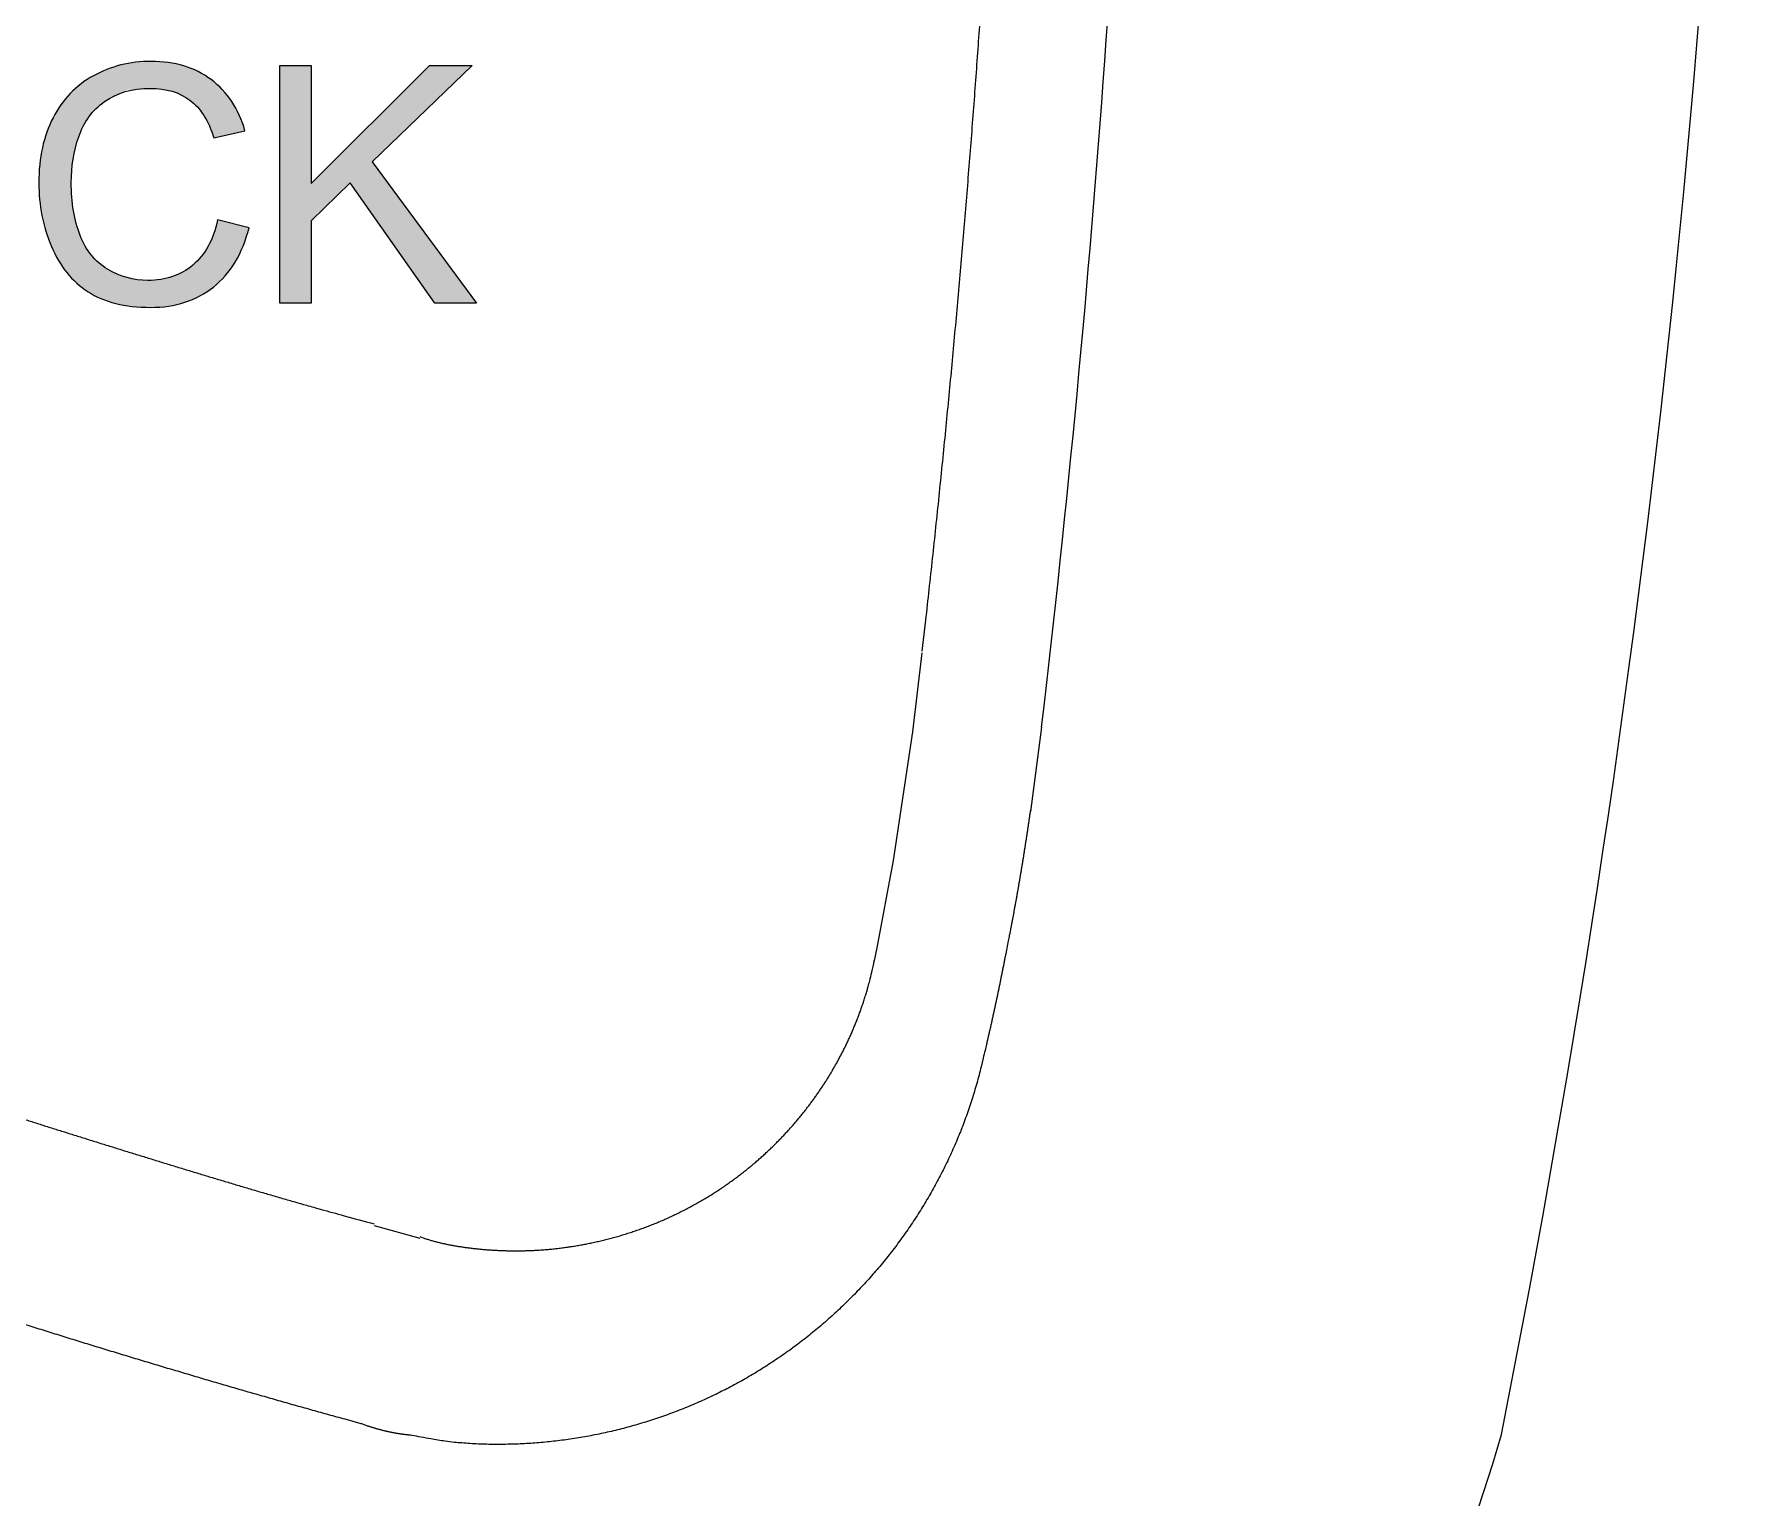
# Model space of a CAD drawing. Extents: x 413 to 494, y 628 to 766.
# Drawn here: x 457.091 to 457.947, y 645.384 to 646.118 of the extents above; entities that cross this region are included whole.
import ezdxf

# ---------------------------------------------------------------- set-up
doc = ezdxf.new("R2010")
doc.units = 0
doc.header["$MEASUREMENT"] = 0
doc.layers.add('1', color=4, linetype='Continuous')
doc.layers.add('DIM', color=3, linetype='Continuous')

# ---------------------------------------------------------------- blocks, each defined once
blk = doc.blocks.new('HSSCP')
at = {"layer": '1'}
h = blk.add_hatch(color=3, dxfattribs=at)
h.dxf.hatch_style = 2
edge = h.paths.add_edge_path()
edge.add_spline(control_points=[(3.54952, -1.52209), (3.54952, -1.52209), (3.54952, -1.52209), (3.54336, -1.52648), (3.53904, -1.53238), (3.53654, -1.53979), (3.53404, -1.54719), (3.5328, -1.55483), (3.5328, -1.5627), (3.5328, -1.57284), (3.53427, -1.5817), (3.53723, -1.58927), (3.54019, -1.59684), (3.54479, -1.60249), (3.55103, -1.60624), (3.55726, -1.60998), (3.56402, -1.61185), (3.57129, -1.61185), (3.58013, -1.61185), (3.58762, -1.6093), (3.59375, -1.6042), (3.59988, -1.5991), (3.60403, -1.59153), (3.6062, -1.5815), (3.6062, -1.5815), (3.62199, -1.58548), (3.62199, -1.58548), (3.61868, -1.59845), (3.61273, -1.60834), (3.60413, -1.61515), (3.59553, -1.62196), (3.58502, -1.62536), (3.57259, -1.62536), (3.55973, -1.62536), (3.54928, -1.62274), (3.54122, -1.61751), (3.53316, -1.61227), (3.52703, -1.60469), (3.52283, -1.59476), (3.51862, -1.58483), (3.51652, -1.57417), (3.51652, -1.56278), (3.51652, -1.55035), (3.51889, -1.53952), (3.52364, -1.53027), (3.52839, -1.52102), (3.53514, -1.51399), (3.5439, -1.50919), (3.55267, -1.50439), (3.56231, -1.50199), (3.57284, -1.50199), (3.58477, -1.50199), (3.59481, -1.50503), (3.60295, -1.5111), (3.61108, -1.51718), (3.61675, -1.52572), (3.61995, -1.53674), (3.61995, -1.53674), (3.60441, -1.5404), (3.60441, -1.5404), (3.60164, -1.53172), (3.59763, -1.5254), (3.59237, -1.52144), (3.5871, -1.51748), (3.58049, -1.5155), (3.57251, -1.5155), (3.56334, -1.5155), (3.55568, -1.51769), (3.54952, -1.52209)], knot_values=[-1, 0, 0, 0, 0, 0, 1, 1, 1, 2, 2, 2, 3, 3, 3, 4, 4, 4, 5, 5, 5, 6, 6, 6, 7, 7, 7, 8, 8, 8, 9, 9, 9, 10, 10, 10, 11, 11, 11, 12, 12, 12, 13, 13, 13, 14, 14, 14, 15, 15, 15, 16, 16, 16, 17, 17, 17, 18, 18, 18, 19, 19, 19, 20, 20, 20, 21, 21, 21, 22, 22, 22, 22], degree=3, periodic=0)
h = blk.add_hatch(color=3, dxfattribs=at)
h.dxf.hatch_style = 2
h.paths.add_polyline_path([(3.63745, -1.62332), (3.63745, -1.50402), (3.65324, -1.50402), (3.65324, -1.56318), (3.71248, -1.50402), (3.73389, -1.50402), (3.68384, -1.55236), (3.73608, -1.62332), (3.71525, -1.62332), (3.67277, -1.56294), (3.65324, -1.58198), (3.65324, -1.62332)])
at = {"layer": '1', "color": 3}
blk.add_lwpolyline([(3.63745, -1.62332), (3.63745, -1.50402), (3.65324, -1.50402), (3.65324, -1.56318), (3.71248, -1.50402), (3.73389, -1.50402), (3.68384, -1.55236), (3.73608, -1.62332), (3.71525, -1.62332), (3.67277, -1.56294), (3.65324, -1.58198), (3.65324, -1.62332), (3.63745, -1.62332)], dxfattribs=at)
at = {"layer": '1', "color": 4}
for points in [[(3.95506, -1.83816), (3.9598, -1.79863)], [(3.94541, -1.90272), (3.95506, -1.83816)], [(4.01965, -1.83582), (4.01404, -1.87821)], [(3.93717, -1.94657), (3.94541, -1.90272)], [(3.9357, -1.95373), (3.93717, -1.94657)], [(3.68476, -2.08582), (3.70764, -2.0922)]]:
    blk.add_lwpolyline(points, dxfattribs=at)
at = {"layer": '1', "color": 3}
for centre, radius, start, end in [((-1.85198, -0.97622), 6.22198, 348.743857, 10.571136), ((3.44783, -1.96163), 0.83454, 278.93397, 344.06704)]:
    blk.add_arc(centre, radius, start, end, dxfattribs=at)
at = {"layer": '1', "color": 4}
for points, knots in [([(3.9598, -1.79784), (3.9598, -1.79784), (3.96155, -1.78231), (3.96155, -1.78231), (3.96213, -1.77713), (3.9627, -1.77195), (3.96327, -1.76677), (3.96384, -1.76159), (3.96441, -1.7564), (3.96497, -1.75121), (3.96552, -1.74603), (3.96606, -1.74085), (3.96662, -1.73566), (3.96716, -1.73048), (3.96771, -1.72529), (3.96823, -1.7201), (3.96876, -1.71492), (3.96929, -1.70972), (3.96982, -1.70454), (3.97034, -1.69935), (3.97087, -1.69415), (3.97137, -1.68897), (3.97188, -1.68378), (3.97238, -1.67858), (3.97289, -1.67339), (3.97339, -1.66819), (3.97389, -1.66301), (3.97438, -1.65782), (3.97487, -1.65262), (3.97534, -1.64743), (3.97583, -1.64223), (3.9763, -1.63702), (3.97678, -1.63183), (3.97724, -1.62663), (3.9777, -1.62144), (3.97816, -1.61624), (3.97862, -1.61104), (3.97909, -1.60584), (3.97953, -1.60063), (3.97997, -1.59544), (3.98041, -1.59023), (3.98085, -1.58504), (3.98128, -1.57983), (3.98172, -1.57463), (3.98215, -1.56942), (3.98257, -1.56422), (3.98299, -1.55901), (3.9834, -1.5538), (3.98382, -1.5486), (3.98423, -1.5434), (3.98463, -1.53819), (3.98503, -1.53298), (3.98543, -1.52777), (3.98583, -1.52256), (3.98621, -1.51734), (3.9866, -1.51213), (3.98698, -1.50692), (3.98736, -1.50172), (3.98773, -1.49651), (3.9881, -1.49129), (3.98847, -1.48608), (3.98884, -1.48086), (3.98919, -1.47565), (3.98954, -1.47043), (3.9899, -1.46522), (3.99025, -1.45999), (3.99059, -1.45477), (3.99093, -1.44956), (3.99127, -1.44434), (3.9916, -1.43912), (3.99193, -1.4339), (3.99226, -1.42869), (3.99258, -1.42347), (3.99289, -1.41825), (3.99322, -1.41301), (3.99352, -1.40779), (3.99383, -1.40257), (3.99413, -1.39735), (3.99443, -1.39212), (3.99472, -1.3869), (3.99502, -1.38168), (3.99531, -1.37646), (3.99559, -1.37122), (3.99588, -1.366), (3.99615, -1.36077), (3.99642, -1.35553), (3.99669, -1.35028), (3.99695, -1.34505), (3.99722, -1.33982), (3.99748, -1.3346), (3.99772, -1.32938), (3.99798, -1.32418), (3.99822, -1.319), (3.99847, -1.31381), (3.99871, -1.30853), (3.99894, -1.30326), (3.99917, -1.29798), (3.99942, -1.29257), (3.99963, -1.28717), (3.99986, -1.28177), (4.00008, -1.2767), (4.00028, -1.27163), (4.00049, -1.26655), (4.00066, -1.26197), (4.00085, -1.25737), (4.00103, -1.25279), (4.00125, -1.2469), (4.00146, -1.241), (4.00167, -1.2351), (4.00198, -1.22601), (4.00227, -1.21693), (4.00254, -1.20785), (4.0029, -1.19594), (4.00327, -1.18405), (4.00361, -1.17214)], [0, 0, 0, 0, 1, 1, 1, 2, 2, 2, 3, 3, 3, 4, 4, 4, 5, 5, 5, 6, 6, 6, 7, 7, 7, 8, 8, 8, 9, 9, 9, 10, 10, 10, 11, 11, 11, 12, 12, 12, 13, 13, 13, 14, 14, 14, 15, 15, 15, 16, 16, 16, 17, 17, 17, 18, 18, 18, 19, 19, 19, 20, 20, 20, 21, 21, 21, 22, 22, 22, 23, 23, 23, 24, 24, 24, 25, 25, 25, 26, 26, 26, 27, 27, 27, 28, 28, 28, 29, 29, 29, 30, 30, 30, 31, 31, 31, 32, 32, 32, 33, 33, 33, 34, 34, 34, 35, 35, 35, 36, 36, 36, 37, 37, 37, 38, 38, 38, 38]), ([(4.01404, -1.87742), (4.01404, -1.87742), (4.01378, -1.87925), (4.01378, -1.87925), (4.01369, -1.87985), (4.0136, -1.88046), (4.01351, -1.88107), (4.01343, -1.88167), (4.01333, -1.88228), (4.01325, -1.88289), (4.01316, -1.88348), (4.01308, -1.88409), (4.01298, -1.88469), (4.01289, -1.8853), (4.0128, -1.8859), (4.01271, -1.88649), (4.01263, -1.88711), (4.01253, -1.8877), (4.01244, -1.88831), (4.01236, -1.88891), (4.01226, -1.88951), (4.01217, -1.8901), (4.01207, -1.89071), (4.01199, -1.89131), (4.0119, -1.89191), (4.0118, -1.8925), (4.01171, -1.8931), (4.01161, -1.8937), (4.01153, -1.89429), (4.01143, -1.89489), (4.01134, -1.89549), (4.01124, -1.89608), (4.01115, -1.89668), (4.01105, -1.89728), (4.01096, -1.89787), (4.01086, -1.89847), (4.01077, -1.89907), (4.01067, -1.89966), (4.01058, -1.90025), (4.01048, -1.90084), (4.01039, -1.90144), (4.01029, -1.90204), (4.0102, -1.90262), (4.0101, -1.90322), (4.01001, -1.90382), (4.00991, -1.9044), (4.00982, -1.905), (4.00971, -1.90558), (4.00962, -1.90618), (4.00952, -1.90676), (4.00943, -1.90736), (4.00932, -1.90794), (4.00922, -1.90854), (4.00913, -1.90912), (4.00903, -1.9097), (4.00892, -1.9103), (4.00883, -1.91088), (4.00873, -1.91147), (4.00863, -1.91206), (4.00853, -1.91265), (4.00844, -1.91323), (4.00833, -1.91381), (4.00823, -1.91439), (4.00812, -1.91498), (4.00803, -1.91556), (4.00792, -1.91616), (4.00783, -1.91674), (4.00772, -1.91732), (4.00762, -1.91791), (4.00751, -1.91849), (4.00742, -1.91906), (4.00731, -1.91964), (4.00722, -1.92023), (4.00711, -1.92081), (4.007, -1.92139), (4.0069, -1.92198), (4.0068, -1.92255), (4.00669, -1.92313), (4.00659, -1.92371), (4.00648, -1.92428), (4.00637, -1.92487), (4.00627, -1.92545), (4.00617, -1.92602), (4.00606, -1.9266), (4.00595, -1.92719), (4.00585, -1.92775), (4.00574, -1.92834), (4.00563, -1.92891), (4.00553, -1.92949), (4.00543, -1.93006), (4.00532, -1.93063), (4.00521, -1.9312), (4.0051, -1.93177), (4.00499, -1.93234), (4.00488, -1.93292), (4.00477, -1.93349), (4.00467, -1.93408), (4.00456, -1.93466), (4.00444, -1.93526), (4.00433, -1.93584), (4.00422, -1.93639), (4.00411, -1.93695), (4.00401, -1.93751), (4.00391, -1.938), (4.00381, -1.9385), (4.00372, -1.939), (4.00359, -1.93964), (4.00347, -1.94027), (4.00335, -1.94091), (4.00315, -1.9419), (4.00296, -1.94288), (4.00275, -1.94385), (4.00251, -1.94514), (4.00225, -1.94642), (4.00199, -1.94771)], [0, 0, 0, 0, 1, 1, 1, 2, 2, 2, 3, 3, 3, 4, 4, 4, 5, 5, 5, 6, 6, 6, 7, 7, 7, 8, 8, 8, 9, 9, 9, 10, 10, 10, 11, 11, 11, 12, 12, 12, 13, 13, 13, 14, 14, 14, 15, 15, 15, 16, 16, 16, 17, 17, 17, 18, 18, 18, 19, 19, 19, 20, 20, 20, 21, 21, 21, 22, 22, 22, 23, 23, 23, 24, 24, 24, 25, 25, 25, 26, 26, 26, 27, 27, 27, 28, 28, 28, 29, 29, 29, 30, 30, 30, 31, 31, 31, 32, 32, 32, 33, 33, 33, 34, 34, 34, 35, 35, 35, 36, 36, 36, 37, 37, 37, 38, 38, 38, 38]), ([(3.23819, -1.93926), (3.23819, -1.93926), (3.2435, -1.94133), (3.2435, -1.94133), (3.24527, -1.94201), (3.24704, -1.9427), (3.24881, -1.94338), (3.25058, -1.94406), (3.25235, -1.94474), (3.25412, -1.9454), (3.25589, -1.94608), (3.25765, -1.94674), (3.25941, -1.94741), (3.26118, -1.94807), (3.26294, -1.94874), (3.2647, -1.94939), (3.26647, -1.95005), (3.26823, -1.9507), (3.26999, -1.95135), (3.27174, -1.95201), (3.27351, -1.95266), (3.27525, -1.95329), (3.277, -1.95395), (3.27877, -1.95458), (3.28052, -1.95522), (3.28227, -1.95586), (3.28402, -1.9565), (3.28577, -1.95712), (3.28752, -1.95776), (3.28925, -1.95838), (3.291, -1.95902), (3.29274, -1.95964), (3.29449, -1.96027), (3.29622, -1.96088), (3.29796, -1.9615), (3.2997, -1.96212), (3.30143, -1.96273), (3.30315, -1.96336), (3.30489, -1.96397), (3.30663, -1.96458), (3.30835, -1.96519), (3.31007, -1.9658), (3.31179, -1.96641), (3.31352, -1.96701), (3.31524, -1.96762), (3.31696, -1.96823), (3.31867, -1.96882), (3.32039, -1.96942), (3.3221, -1.97003), (3.32381, -1.97063), (3.32552, -1.97123), (3.32723, -1.97182), (3.32894, -1.97242), (3.33063, -1.973), (3.33234, -1.9736), (3.33404, -1.9742), (3.33575, -1.97478), (3.33744, -1.97538), (3.33914, -1.97596), (3.34083, -1.97656), (3.34253, -1.97714), (3.34422, -1.97772), (3.34591, -1.97832), (3.3476, -1.9789), (3.3493, -1.97949), (3.35099, -1.98007), (3.35267, -1.98065), (3.35437, -1.98124), (3.35605, -1.98182), (3.35775, -1.9824), (3.35944, -1.98297), (3.36112, -1.98355), (3.36282, -1.98414), (3.3645, -1.98472), (3.3662, -1.98529), (3.36789, -1.98587), (3.36957, -1.98646), (3.37127, -1.98703), (3.37297, -1.98761), (3.37465, -1.98818), (3.37634, -1.98876), (3.37804, -1.98933), (3.37973, -1.98992), (3.38143, -1.99049), (3.38312, -1.99107), (3.38483, -1.99164), (3.38653, -1.99222), (3.38822, -1.99279), (3.38993, -1.99337), (3.39164, -1.99394), (3.39334, -1.99453), (3.39505, -1.9951), (3.39677, -1.99568), (3.39848, -1.99625), (3.40019, -1.99683), (3.40191, -1.99742), (3.40362, -1.99799), (3.40534, -1.99857), (3.40706, -1.99914), (3.40879, -1.99972), (3.41052, -2.00031), (3.41225, -2.00087), (3.41398, -2.00146), (3.41572, -2.00204), (3.41745, -2.00262), (3.41919, -2.00319), (3.42094, -2.00378), (3.42268, -2.00436), (3.42442, -2.00494), (3.42617, -2.00553), (3.42792, -2.00611), (3.42969, -2.00668), (3.43144, -2.00726), (3.4332, -2.00785), (3.43496, -2.00843), (3.43673, -2.00901), (3.43849, -2.0096), (3.44027, -2.01018), (3.44204, -2.01078), (3.44382, -2.01136), (3.4456, -2.01194), (3.44737, -2.01253), (3.44916, -2.01311), (3.45094, -2.01369), (3.45273, -2.01429), (3.45452, -2.01487), (3.45631, -2.01546), (3.45812, -2.01605), (3.45992, -2.01664), (3.46172, -2.01722), (3.46353, -2.01782), (3.46533, -2.0184), (3.46715, -2.019), (3.46897, -2.01958), (3.47078, -2.02018), (3.4726, -2.02076), (3.47442, -2.02136), (3.47625, -2.02195), (3.47808, -2.02254), (3.47991, -2.02313), (3.48174, -2.02373), (3.48359, -2.02431), (3.48543, -2.02491), (3.48728, -2.02551), (3.48912, -2.0261), (3.49097, -2.02669), (3.49282, -2.02728), (3.49468, -2.02788), (3.49654, -2.02848), (3.4984, -2.02907), (3.50027, -2.02967), (3.50214, -2.03027), (3.50401, -2.03086), (3.50589, -2.03146), (3.50777, -2.03207), (3.50966, -2.03267), (3.51154, -2.03326), (3.51343, -2.03386), (3.51533, -2.03447), (3.51723, -2.03507), (3.51912, -2.03568), (3.52102, -2.03628), (3.52294, -2.03687), (3.52485, -2.03748), (3.52676, -2.03808), (3.52867, -2.03869), (3.5306, -2.0393), (3.53252, -2.0399), (3.53445, -2.04051), (3.53639, -2.04112), (3.53833, -2.04173), (3.54027, -2.04232), (3.54222, -2.04293), (3.54418, -2.04355), (3.54612, -2.04416), (3.54808, -2.04477), (3.55005, -2.04538), (3.552, -2.04599), (3.55398, -2.0466), (3.55596, -2.04722), (3.55793, -2.04783), (3.55992, -2.04844), (3.5619, -2.04907), (3.5639, -2.04968), (3.56589, -2.05029), (3.5679, -2.05091), (3.56989, -2.05152), (3.5719, -2.05214), (3.57392, -2.05277), (3.57593, -2.05338), (3.57796, -2.054), (3.57998, -2.05463), (3.58202, -2.05525), (3.58405, -2.05587), (3.5861, -2.0565), (3.58813, -2.05712), (3.59018, -2.05775), (3.59224, -2.05837), (3.59429, -2.05899), (3.59637, -2.05962), (3.59843, -2.06024), (3.60049, -2.06087), (3.60258, -2.0615), (3.60465, -2.06213), (3.60674, -2.06275), (3.60885, -2.06339), (3.61095, -2.06401), (3.61304, -2.06464), (3.61515, -2.06526), (3.61726, -2.0659), (3.61936, -2.06652), (3.62146, -2.06715), (3.62356, -2.06776), (3.62566, -2.06838), (3.62782, -2.06902), (3.62996, -2.06964), (3.63212, -2.07028), (3.63435, -2.07092), (3.63656, -2.07157), (3.63878, -2.0722), (3.64087, -2.07281), (3.64296, -2.07341), (3.64505, -2.07402), (3.64695, -2.07456), (3.64884, -2.07511), (3.65074, -2.07565), (3.6532, -2.07635), (3.65567, -2.07705), (3.65814, -2.07772), (3.66196, -2.0788), (3.6658, -2.07985), (3.66964, -2.0809), (3.67468, -2.08228), (3.67971, -2.08367), (3.68476, -2.08504)], [0, 0, 0, 0, 1, 1, 1, 2, 2, 2, 3, 3, 3, 4, 4, 4, 5, 5, 5, 6, 6, 6, 7, 7, 7, 8, 8, 8, 9, 9, 9, 10, 10, 10, 11, 11, 11, 12, 12, 12, 13, 13, 13, 14, 14, 14, 15, 15, 15, 16, 16, 16, 17, 17, 17, 18, 18, 18, 19, 19, 19, 20, 20, 20, 21, 21, 21, 22, 22, 22, 23, 23, 23, 24, 24, 24, 25, 25, 25, 26, 26, 26, 27, 27, 27, 28, 28, 28, 29, 29, 29, 30, 30, 30, 31, 31, 31, 32, 32, 32, 33, 33, 33, 34, 34, 34, 35, 35, 35, 36, 36, 36, 37, 37, 37, 38, 38, 38, 39, 39, 39, 40, 40, 40, 41, 41, 41, 42, 42, 42, 43, 43, 43, 44, 44, 44, 45, 45, 45, 46, 46, 46, 47, 47, 47, 48, 48, 48, 49, 49, 49, 50, 50, 50, 51, 51, 51, 52, 52, 52, 53, 53, 53, 54, 54, 54, 55, 55, 55, 56, 56, 56, 57, 57, 57, 58, 58, 58, 59, 59, 59, 60, 60, 60, 61, 61, 61, 62, 62, 62, 63, 63, 63, 64, 64, 64, 65, 65, 65, 66, 66, 66, 67, 67, 67, 68, 68, 68, 69, 69, 69, 70, 70, 70, 71, 71, 71, 72, 72, 72, 73, 73, 73, 74, 74, 74, 75, 75, 75, 76, 76, 76, 77, 77, 77, 78, 78, 78, 78]), ([(4.00199, -1.94771), (4.00199, -1.94771), (4.00163, -1.94958), (4.00163, -1.94958), (4.00152, -1.95019), (4.0014, -1.95081), (4.00127, -1.95144), (4.00115, -1.95206), (4.00103, -1.95267), (4.00091, -1.95329), (4.00079, -1.9539), (4.00066, -1.95453), (4.00054, -1.95515), (4.00042, -1.95576), (4.0003, -1.95639), (4.00018, -1.957), (4.00005, -1.95761), (3.99993, -1.95823), (3.99981, -1.95884), (3.99969, -1.95945), (3.99957, -1.96008), (3.99944, -1.96069), (3.99932, -1.9613), (3.9992, -1.96191), (3.99906, -1.96252), (3.99894, -1.96314), (3.99882, -1.96375), (3.9987, -1.96436), (3.99858, -1.96497), (3.99844, -1.96558), (3.99832, -1.96619), (3.9982, -1.9668), (3.99806, -1.9674), (3.99794, -1.96801), (3.99782, -1.96862), (3.99768, -1.96923), (3.99756, -1.96984), (3.99742, -1.97044), (3.9973, -1.97105), (3.99718, -1.97166), (3.99704, -1.97226), (3.99692, -1.97287), (3.99679, -1.97348), (3.99666, -1.97407), (3.99653, -1.97468), (3.99639, -1.97528), (3.99627, -1.97588), (3.99613, -1.97649), (3.99601, -1.97708), (3.99588, -1.97768), (3.99574, -1.97829), (3.99562, -1.97889), (3.99548, -1.97949), (3.99535, -1.98008), (3.99523, -1.98069), (3.99509, -1.98129), (3.99495, -1.98189), (3.99482, -1.98248), (3.9947, -1.98308), (3.99456, -1.98368), (3.99443, -1.98427), (3.99429, -1.98487), (3.99415, -1.98545), (3.99403, -1.98605), (3.9939, -1.98665), (3.99376, -1.98724), (3.99363, -1.98784), (3.99348, -1.98845), (3.99334, -1.98906), (3.9932, -1.98967), (3.99307, -1.99025), (3.99293, -1.99082), (3.99281, -1.99139), (3.99269, -1.99191), (3.99257, -1.99242), (3.99245, -1.99295), (3.9923, -1.9936), (3.99213, -1.99427), (3.99198, -1.99493), (3.99174, -1.99595), (3.9915, -1.99697), (3.99127, -1.99797), (3.99094, -1.9993), (3.99063, -2.00063), (3.9903, -2.00196)], [0, 0, 0, 0, 1, 1, 1, 2, 2, 2, 3, 3, 3, 4, 4, 4, 5, 5, 5, 6, 6, 6, 7, 7, 7, 8, 8, 8, 9, 9, 9, 10, 10, 10, 11, 11, 11, 12, 12, 12, 13, 13, 13, 14, 14, 14, 15, 15, 15, 16, 16, 16, 17, 17, 17, 18, 18, 18, 19, 19, 19, 20, 20, 20, 21, 21, 21, 22, 22, 22, 23, 23, 23, 24, 24, 24, 25, 25, 25, 26, 26, 26, 27, 27, 27, 28, 28, 28, 28]), ([(3.70764, -2.0914), (3.70764, -2.0914), (3.70938, -2.09202), (3.70938, -2.09202), (3.70996, -2.09222), (3.71054, -2.09241), (3.71113, -2.0926), (3.71171, -2.09279), (3.71231, -2.09298), (3.71289, -2.09316), (3.71349, -2.09334), (3.71408, -2.0935), (3.71468, -2.09366), (3.71528, -2.09382), (3.71587, -2.09399), (3.71647, -2.09414), (3.71708, -2.09429), (3.71768, -2.09443), (3.71829, -2.09458), (3.7189, -2.09472), (3.71951, -2.09486), (3.72012, -2.09499), (3.72073, -2.09513), (3.72135, -2.09525), (3.72196, -2.09537), (3.72259, -2.09549), (3.72321, -2.09561), (3.72384, -2.09572), (3.72446, -2.09585), (3.72508, -2.09595), (3.72571, -2.09606), (3.72635, -2.09616), (3.72697, -2.09627), (3.72761, -2.09636), (3.72824, -2.09646), (3.72888, -2.09655), (3.72952, -2.09665), (3.73016, -2.09674), (3.73081, -2.09682), (3.73145, -2.09692), (3.7321, -2.097), (3.73275, -2.09708), (3.73338, -2.09716), (3.73405, -2.09724), (3.7347, -2.09731), (3.73535, -2.09738), (3.73602, -2.09746), (3.73667, -2.09753), (3.73733, -2.0976), (3.738, -2.09766), (3.73866, -2.09772), (3.73933, -2.09779), (3.74, -2.09784), (3.74067, -2.09789), (3.74135, -2.09795), (3.74202, -2.098), (3.7427, -2.09804), (3.74338, -2.0981), (3.74406, -2.09814), (3.74474, -2.09818), (3.74543, -2.09822), (3.74612, -2.09826), (3.74681, -2.09829), (3.7475, -2.09833), (3.7482, -2.09835), (3.74889, -2.09838), (3.74959, -2.09841), (3.7503, -2.09842), (3.75099, -2.09845), (3.7517, -2.09846), (3.75241, -2.09848), (3.75312, -2.09849), (3.75382, -2.09849), (3.75454, -2.0985), (3.75526, -2.0985), (3.75598, -2.0985), (3.7567, -2.0985), (3.75743, -2.09849), (3.75815, -2.09849), (3.75888, -2.09848), (3.75962, -2.09846), (3.76035, -2.09845), (3.76109, -2.09842), (3.76183, -2.09841), (3.76257, -2.09838), (3.76332, -2.09835), (3.76407, -2.09833), (3.76481, -2.09829), (3.76556, -2.09825), (3.76632, -2.09821), (3.76706, -2.09816), (3.76782, -2.09811), (3.7686, -2.09807), (3.76935, -2.09802), (3.77011, -2.09795), (3.77089, -2.09789), (3.77166, -2.09783), (3.77243, -2.09776), (3.77321, -2.09769), (3.77398, -2.09761), (3.77477, -2.09753), (3.77555, -2.09745), (3.77634, -2.09736), (3.77713, -2.09727), (3.77791, -2.09717), (3.77871, -2.09708), (3.77951, -2.09698), (3.7803, -2.09688), (3.7811, -2.09677), (3.78191, -2.09666), (3.78271, -2.09654), (3.78353, -2.09642), (3.78434, -2.09629), (3.78516, -2.09616), (3.78597, -2.09602), (3.78678, -2.09589), (3.78761, -2.09574), (3.78844, -2.09559), (3.78927, -2.09544), (3.79009, -2.09529), (3.79092, -2.09513), (3.79176, -2.09496), (3.7926, -2.0948), (3.79343, -2.09462), (3.79427, -2.09445), (3.79513, -2.09426), (3.79597, -2.09407), (3.79681, -2.09388), (3.79766, -2.09369), (3.7985, -2.09349), (3.79936, -2.09328), (3.80021, -2.09308), (3.80107, -2.09286), (3.80192, -2.09264), (3.80278, -2.09243), (3.80363, -2.0922), (3.8045, -2.09197), (3.80535, -2.09172), (3.80621, -2.09149), (3.80707, -2.09125), (3.80794, -2.09099), (3.8088, -2.09073), (3.80967, -2.09047), (3.81052, -2.09022), (3.81139, -2.08995), (3.81226, -2.08967), (3.81311, -2.08939), (3.81398, -2.08912), (3.81485, -2.08882), (3.8157, -2.08853), (3.81657, -2.08824), (3.81742, -2.08794), (3.81829, -2.08763), (3.81915, -2.08731), (3.82001, -2.087), (3.82087, -2.08669), (3.82172, -2.08636), (3.82259, -2.08604), (3.82345, -2.0857), (3.8243, -2.08536), (3.82515, -2.08502), (3.82601, -2.08467), (3.82686, -2.08432), (3.82772, -2.08396), (3.82856, -2.0836), (3.82941, -2.08323), (3.83025, -2.08287), (3.83111, -2.08249), (3.83195, -2.08211), (3.83279, -2.08173), (3.83362, -2.08135), (3.83446, -2.08095), (3.83529, -2.08056), (3.83613, -2.08017), (3.83695, -2.07976), (3.83778, -2.07935), (3.83861, -2.07895), (3.83942, -2.07853), (3.84025, -2.07812), (3.84106, -2.0777), (3.84188, -2.07726), (3.84268, -2.07684), (3.84349, -2.07641), (3.84429, -2.07598), (3.84509, -2.07554), (3.84589, -2.07511), (3.84668, -2.07466), (3.84748, -2.07421), (3.84827, -2.07376), (3.84904, -2.07332), (3.84983, -2.07286), (3.8506, -2.07239), (3.85137, -2.07193), (3.85213, -2.07147), (3.85291, -2.07101), (3.85366, -2.07054), (3.85441, -2.07008), (3.85517, -2.0696), (3.85592, -2.06911), (3.85665, -2.06864), (3.85738, -2.06816), (3.85813, -2.06767), (3.85885, -2.06719), (3.85956, -2.0667), (3.8603, -2.06621), (3.861, -2.06572), (3.86172, -2.06523), (3.86243, -2.06473), (3.86312, -2.06423), (3.86382, -2.06374), (3.86452, -2.06323), (3.86521, -2.06274), (3.86589, -2.06222), (3.86656, -2.06172), (3.86724, -2.06122), (3.86791, -2.0607), (3.86857, -2.06019), (3.86924, -2.05969), (3.8699, -2.05917), (3.87055, -2.05865), (3.87119, -2.05814), (3.87184, -2.05762), (3.87248, -2.05711), (3.87311, -2.05659), (3.87374, -2.05608), (3.87436, -2.05555), (3.87499, -2.05503), (3.8756, -2.05452), (3.87621, -2.05399), (3.87682, -2.05347), (3.87741, -2.05296), (3.87801, -2.05243), (3.87861, -2.0519), (3.87919, -2.05138), (3.87977, -2.05086), (3.88036, -2.05034), (3.88093, -2.04981), (3.8815, -2.04928), (3.88207, -2.04877), (3.88262, -2.04824), (3.88318, -2.04771), (3.88373, -2.04719), (3.88428, -2.04666), (3.88482, -2.04614), (3.88536, -2.04562), (3.88589, -2.04509), (3.88642, -2.04456), (3.88695, -2.04403), (3.88746, -2.0435), (3.88798, -2.04298), (3.8885, -2.04246), (3.88901, -2.04193), (3.88951, -2.0414), (3.89001, -2.04087), (3.89052, -2.04034), (3.891, -2.03982), (3.89149, -2.03929), (3.89198, -2.03876), (3.89247, -2.03821), (3.89296, -2.03769), (3.89343, -2.03716), (3.89391, -2.03663), (3.89437, -2.0361), (3.89484, -2.03556), (3.8953, -2.03503), (3.89577, -2.0345), (3.89623, -2.03396), (3.89667, -2.03343), (3.89714, -2.03288), (3.89758, -2.03236), (3.89802, -2.03181), (3.89846, -2.03128), (3.8989, -2.03074), (3.89935, -2.0302), (3.89978, -2.02966), (3.90021, -2.02911), (3.90063, -2.02857), (3.90107, -2.02804), (3.90149, -2.02749), (3.90191, -2.02694), (3.90233, -2.0264), (3.90275, -2.02586), (3.90316, -2.02532), (3.90356, -2.02476), (3.90397, -2.02422), (3.90438, -2.02366), (3.90479, -2.02312), (3.90519, -2.02256), (3.90559, -2.02202), (3.90599, -2.02146), (3.90639, -2.02091), (3.90677, -2.02035), (3.90716, -2.0198), (3.90755, -2.01924), (3.90793, -2.01867), (3.90833, -2.01811), (3.9087, -2.01756), (3.90907, -2.01699), (3.90945, -2.01642), (3.90983, -2.01586), (3.9102, -2.01529), (3.91058, -2.01472), (3.91094, -2.01415), (3.91131, -2.01357), (3.91168, -2.013), (3.91203, -2.01243), (3.91239, -2.01185), (3.91275, -2.01126), (3.91311, -2.01069), (3.91347, -2.01011), (3.91382, -2.00953), (3.91417, -2.00893), (3.91451, -2.00835), (3.91486, -2.00775), (3.9152, -2.00717), (3.91555, -2.00657), (3.91589, -2.00597), (3.91623, -2.00538), (3.91657, -2.00478), (3.91691, -2.00417), (3.91724, -2.00357), (3.91758, -2.00296), (3.9179, -2.00235), (3.91824, -2.00174), (3.91857, -2.00113), (3.91889, -2.00052), (3.9192, -1.9999), (3.91953, -1.99927), (3.91985, -1.99865), (3.92017, -1.99803), (3.92048, -1.9974), (3.9208, -1.99677), (3.92112, -1.99613), (3.92143, -1.9955), (3.92174, -1.99485), (3.92204, -1.99422), (3.92235, -1.99356), (3.92265, -1.99293), (3.92295, -1.99228), (3.92324, -1.99161), (3.92356, -1.99096), (3.92384, -1.9903), (3.92414, -1.98963), (3.92444, -1.98897), (3.92472, -1.98829), (3.92501, -1.98762), (3.92531, -1.98695), (3.92559, -1.98625), (3.92586, -1.98558), (3.92615, -1.98488), (3.92643, -1.98419), (3.9267, -1.9835), (3.92699, -1.98279), (3.92726, -1.9821), (3.92753, -1.9814), (3.9278, -1.98068), (3.92807, -1.97996), (3.92834, -1.97924), (3.9286, -1.97852), (3.92887, -1.97779), (3.92913, -1.97707), (3.92939, -1.97634), (3.92963, -1.97561), (3.92989, -1.97487), (3.93015, -1.97411), (3.93039, -1.97335), (3.93064, -1.9726), (3.93089, -1.97181), (3.93114, -1.97101), (3.93138, -1.97021), (3.93161, -1.96946), (3.93184, -1.96872), (3.93206, -1.96796), (3.93226, -1.96726), (3.93247, -1.96659), (3.93267, -1.96589), (3.93292, -1.96499), (3.93316, -1.96406), (3.93339, -1.96314), (3.93376, -1.96169), (3.9341, -1.96023), (3.93441, -1.95876), (3.93486, -1.95682), (3.93529, -1.95488), (3.9357, -1.95294)], [0, 0, 0, 0, 1, 1, 1, 2, 2, 2, 3, 3, 3, 4, 4, 4, 5, 5, 5, 6, 6, 6, 7, 7, 7, 8, 8, 8, 9, 9, 9, 10, 10, 10, 11, 11, 11, 12, 12, 12, 13, 13, 13, 14, 14, 14, 15, 15, 15, 16, 16, 16, 17, 17, 17, 18, 18, 18, 19, 19, 19, 20, 20, 20, 21, 21, 21, 22, 22, 22, 23, 23, 23, 24, 24, 24, 25, 25, 25, 26, 26, 26, 27, 27, 27, 28, 28, 28, 29, 29, 29, 30, 30, 30, 31, 31, 31, 32, 32, 32, 33, 33, 33, 34, 34, 34, 35, 35, 35, 36, 36, 36, 37, 37, 37, 38, 38, 38, 39, 39, 39, 40, 40, 40, 41, 41, 41, 42, 42, 42, 43, 43, 43, 44, 44, 44, 45, 45, 45, 46, 46, 46, 47, 47, 47, 48, 48, 48, 49, 49, 49, 50, 50, 50, 51, 51, 51, 52, 52, 52, 53, 53, 53, 54, 54, 54, 55, 55, 55, 56, 56, 56, 57, 57, 57, 58, 58, 58, 59, 59, 59, 60, 60, 60, 61, 61, 61, 62, 62, 62, 63, 63, 63, 64, 64, 64, 65, 65, 65, 66, 66, 66, 67, 67, 67, 68, 68, 68, 69, 69, 69, 70, 70, 70, 71, 71, 71, 72, 72, 72, 73, 73, 73, 74, 74, 74, 75, 75, 75, 76, 76, 76, 77, 77, 77, 78, 78, 78, 79, 79, 79, 80, 80, 80, 81, 81, 81, 82, 82, 82, 83, 83, 83, 84, 84, 84, 85, 85, 85, 86, 86, 86, 87, 87, 87, 88, 88, 88, 89, 89, 89, 90, 90, 90, 91, 91, 91, 92, 92, 92, 93, 93, 93, 94, 94, 94, 95, 95, 95, 96, 96, 96, 97, 97, 97, 98, 98, 98, 99, 99, 99, 100, 100, 100, 101, 101, 101, 102, 102, 102, 103, 103, 103, 104, 104, 104, 105, 105, 105, 106, 106, 106, 107, 107, 107, 108, 108, 108, 109, 109, 109, 110, 110, 110, 111, 111, 111, 112, 112, 112, 113, 113, 113, 114, 114, 114, 115, 115, 115, 116, 116, 116, 117, 117, 117, 118, 118, 118, 119, 119, 119, 120, 120, 120, 121, 121, 121, 122, 122, 122, 123, 123, 123, 124, 124, 124, 125, 125, 125, 126, 126, 126, 127, 127, 127, 128, 128, 128, 128]), ([(3.9903, -2.00196), (3.9903, -2.00196), (3.98931, -2.00618), (3.98931, -2.00618), (3.98897, -2.00758), (3.98862, -2.00897), (3.98825, -2.01037), (3.98789, -2.01175), (3.98751, -2.01314), (3.98711, -2.01452), (3.98672, -2.0159), (3.98633, -2.01727), (3.98591, -2.01864), (3.9855, -2.02001), (3.98508, -2.02138), (3.98465, -2.02274), (3.98421, -2.0241), (3.98376, -2.02545), (3.9833, -2.02679), (3.98284, -2.02814), (3.98238, -2.02948), (3.98189, -2.03082), (3.98142, -2.03215), (3.98093, -2.03348), (3.98043, -2.03481), (3.97993, -2.03614), (3.97941, -2.03746), (3.97888, -2.03877), (3.97835, -2.04009), (3.97782, -2.04139), (3.97728, -2.04269), (3.97674, -2.04399), (3.97618, -2.04529), (3.97561, -2.04658), (3.97504, -2.04787), (3.97446, -2.04916), (3.97388, -2.05044), (3.97328, -2.05172), (3.97268, -2.053), (3.97207, -2.05426), (3.97146, -2.05554), (3.97084, -2.0568), (3.97021, -2.05804), (3.96958, -2.05931), (3.96894, -2.06055), (3.96829, -2.0618), (3.96762, -2.06305), (3.96697, -2.06428), (3.9663, -2.06552), (3.96562, -2.06675), (3.96494, -2.06797), (3.96425, -2.06919), (3.96354, -2.07041), (3.96284, -2.07163), (3.96213, -2.07284), (3.96141, -2.07405), (3.96069, -2.07526), (3.95995, -2.07645), (3.95921, -2.07766), (3.95847, -2.07884), (3.95772, -2.08003), (3.95696, -2.08121), (3.9562, -2.08239), (3.95542, -2.08356), (3.95464, -2.08472), (3.95386, -2.08589), (3.95307, -2.08706), (3.95227, -2.08821), (3.95147, -2.08936), (3.95066, -2.0905), (3.94984, -2.09164), (3.94903, -2.09278), (3.94819, -2.09391), (3.94736, -2.09505), (3.94652, -2.09617), (3.94567, -2.09728), (3.94481, -2.0984), (3.94396, -2.09951), (3.94309, -2.10061), (3.94221, -2.1017), (3.94134, -2.1028), (3.94044, -2.10389), (3.93956, -2.10497), (3.93865, -2.10605), (3.93776, -2.10712), (3.93685, -2.10819), (3.93593, -2.10926), (3.935, -2.1103), (3.93408, -2.11136), (3.93315, -2.11242), (3.93221, -2.11345), (3.93126, -2.1145), (3.93031, -2.11553), (3.92936, -2.11654), (3.9284, -2.11757), (3.92744, -2.11859), (3.92646, -2.11959), (3.92548, -2.1206), (3.92449, -2.1216), (3.9235, -2.12259), (3.92251, -2.12358), (3.92151, -2.12456), (3.92049, -2.12554), (3.91949, -2.12651), (3.91847, -2.12748), (3.91744, -2.12842), (3.91642, -2.12939), (3.91539, -2.13034), (3.91435, -2.13127), (3.9133, -2.13221), (3.91225, -2.13314), (3.91119, -2.13407), (3.91014, -2.13499), (3.90907, -2.1359), (3.908, -2.13681), (3.90693, -2.1377), (3.90584, -2.1386), (3.90476, -2.13948), (3.90367, -2.14037), (3.90257, -2.14124), (3.90148, -2.14211), (3.90038, -2.14298), (3.89926, -2.14383), (3.89814, -2.14469), (3.89703, -2.14554), (3.8959, -2.14637), (3.89478, -2.14721), (3.89365, -2.14804), (3.89251, -2.14885), (3.89136, -2.14966), (3.89022, -2.15048), (3.88907, -2.15128), (3.88791, -2.15207), (3.88676, -2.15285), (3.88559, -2.15364), (3.88441, -2.15441), (3.88325, -2.15519), (3.88207, -2.15594), (3.88089, -2.15669), (3.87971, -2.15744), (3.87851, -2.15818), (3.87732, -2.15892), (3.87613, -2.15965), (3.87492, -2.16037), (3.87371, -2.16109), (3.8725, -2.16179), (3.8713, -2.1625), (3.87008, -2.16317), (3.86886, -2.16387), (3.86762, -2.16454), (3.8664, -2.16522), (3.86517, -2.16589), (3.86393, -2.16655), (3.86268, -2.1672), (3.86145, -2.16784), (3.8602, -2.16848), (3.85894, -2.16911), (3.85769, -2.16974), (3.85643, -2.17035), (3.85517, -2.17096), (3.85391, -2.17157), (3.85263, -2.17217), (3.85137, -2.17275), (3.8501, -2.17333), (3.84882, -2.1739), (3.84753, -2.17447), (3.84625, -2.17504), (3.84497, -2.17558), (3.84367, -2.17613), (3.84238, -2.17667), (3.84109, -2.1772), (3.83979, -2.17773), (3.83849, -2.17824), (3.83719, -2.17876), (3.83587, -2.17926), (3.83457, -2.17975), (3.83325, -2.18024), (3.83194, -2.18071), (3.83062, -2.18119), (3.82929, -2.18166), (3.82798, -2.18211), (3.82665, -2.18257), (3.82532, -2.183), (3.82399, -2.18344), (3.82266, -2.18387), (3.82132, -2.18429), (3.81999, -2.1847), (3.81864, -2.18511), (3.8173, -2.18551), (3.81596, -2.18589), (3.81462, -2.18629), (3.81326, -2.18665), (3.8119, -2.18702), (3.81056, -2.18738), (3.8092, -2.18774), (3.80785, -2.18808), (3.80649, -2.18842), (3.80514, -2.18875), (3.80377, -2.18907), (3.80241, -2.18939), (3.80104, -2.18969), (3.79967, -2.18999), (3.7983, -2.19029), (3.79693, -2.19057), (3.79556, -2.19084), (3.79419, -2.19111), (3.79282, -2.19137), (3.79144, -2.19162), (3.79007, -2.19187), (3.78868, -2.1921), (3.7873, -2.19234), (3.78592, -2.19257), (3.78453, -2.19277), (3.78315, -2.19297), (3.78177, -2.19318), (3.78038, -2.19337), (3.779, -2.19356), (3.77762, -2.19373), (3.77622, -2.1939), (3.77483, -2.19406), (3.77344, -2.19421), (3.77205, -2.19436), (3.77066, -2.19449), (3.76926, -2.19461), (3.76786, -2.19474), (3.76647, -2.19484), (3.76508, -2.19497), (3.76369, -2.19506), (3.76229, -2.19514), (3.76089, -2.19522), (3.75949, -2.19531), (3.7581, -2.19537), (3.7567, -2.19543), (3.7553, -2.19548), (3.75389, -2.19552), (3.7525, -2.19556), (3.7511, -2.19559), (3.74969, -2.1956), (3.74829, -2.19562), (3.74689, -2.19562), (3.7455, -2.19562), (3.74411, -2.1956), (3.74273, -2.19559), (3.74133, -2.19556), (3.73992, -2.19552), (3.73851, -2.19547), (3.7371, -2.19541), (3.73566, -2.19535), (3.73421, -2.19527), (3.73277, -2.19517), (3.73142, -2.19509), (3.73008, -2.19499), (3.72872, -2.1949), (3.7275, -2.1948), (3.72626, -2.19471), (3.72504, -2.19461), (3.72348, -2.19444), (3.72191, -2.19423), (3.72035, -2.19402), (3.71794, -2.19369), (3.71554, -2.19328), (3.71315, -2.19282), (3.71, -2.19227), (3.70685, -2.19168), (3.70372, -2.19106)], [0, 0, 0, 0, 1, 1, 1, 2, 2, 2, 3, 3, 3, 4, 4, 4, 5, 5, 5, 6, 6, 6, 7, 7, 7, 8, 8, 8, 9, 9, 9, 10, 10, 10, 11, 11, 11, 12, 12, 12, 13, 13, 13, 14, 14, 14, 15, 15, 15, 16, 16, 16, 17, 17, 17, 18, 18, 18, 19, 19, 19, 20, 20, 20, 21, 21, 21, 22, 22, 22, 23, 23, 23, 24, 24, 24, 25, 25, 25, 26, 26, 26, 27, 27, 27, 28, 28, 28, 29, 29, 29, 30, 30, 30, 31, 31, 31, 32, 32, 32, 33, 33, 33, 34, 34, 34, 35, 35, 35, 36, 36, 36, 37, 37, 37, 38, 38, 38, 39, 39, 39, 40, 40, 40, 41, 41, 41, 42, 42, 42, 43, 43, 43, 44, 44, 44, 45, 45, 45, 46, 46, 46, 47, 47, 47, 48, 48, 48, 49, 49, 49, 50, 50, 50, 51, 51, 51, 52, 52, 52, 53, 53, 53, 54, 54, 54, 55, 55, 55, 56, 56, 56, 57, 57, 57, 58, 58, 58, 59, 59, 59, 60, 60, 60, 61, 61, 61, 62, 62, 62, 63, 63, 63, 64, 64, 64, 65, 65, 65, 66, 66, 66, 67, 67, 67, 68, 68, 68, 69, 69, 69, 70, 70, 70, 71, 71, 71, 72, 72, 72, 73, 73, 73, 74, 74, 74, 75, 75, 75, 76, 76, 76, 77, 77, 77, 78, 78, 78, 79, 79, 79, 80, 80, 80, 81, 81, 81, 82, 82, 82, 83, 83, 83, 84, 84, 84, 85, 85, 85, 86, 86, 86, 87, 87, 87, 88, 88, 88, 88]), ([(3.67829, -2.18523), (3.67829, -2.18523), (3.67018, -2.183), (3.67018, -2.183), (3.66748, -2.18227), (3.66477, -2.18153), (3.66207, -2.18078), (3.65937, -2.18003), (3.65667, -2.17927), (3.65397, -2.17853), (3.65127, -2.17777), (3.64857, -2.17701), (3.64586, -2.17625), (3.64316, -2.17549), (3.64046, -2.17473), (3.63776, -2.17397), (3.63506, -2.1732), (3.63236, -2.17242), (3.62967, -2.17165), (3.62698, -2.17089), (3.62428, -2.1701), (3.62158, -2.16933), (3.61888, -2.16856), (3.61618, -2.16777), (3.61348, -2.16699), (3.61079, -2.16621), (3.6081, -2.16543), (3.6054, -2.16463), (3.6027, -2.16384), (3.60002, -2.16305), (3.59732, -2.16225), (3.59462, -2.16147), (3.59193, -2.16066), (3.58923, -2.15986), (3.58653, -2.15906), (3.58385, -2.15826), (3.58116, -2.15746), (3.57846, -2.15665), (3.57576, -2.15585), (3.57308, -2.15504), (3.57039, -2.15424), (3.56769, -2.15342), (3.56501, -2.15261), (3.56231, -2.15179), (3.55962, -2.15098), (3.55694, -2.15015), (3.55425, -2.14934), (3.55155, -2.14853), (3.54887, -2.1477), (3.54618, -2.14687), (3.5435, -2.14606), (3.5408, -2.14523), (3.53811, -2.1444), (3.53543, -2.14358), (3.53274, -2.14275), (3.53006, -2.14191), (3.52737, -2.14108), (3.52469, -2.14025), (3.522, -2.13941), (3.51931, -2.13858), (3.51663, -2.13774), (3.51394, -2.1369), (3.51126, -2.13606), (3.50857, -2.13523), (3.5059, -2.13439), (3.50321, -2.13355), (3.50053, -2.1327), (3.49784, -2.13186), (3.49517, -2.13102), (3.49249, -2.13016), (3.4898, -2.12932), (3.48711, -2.12847), (3.48444, -2.12762), (3.48176, -2.12677), (3.47909, -2.12592), (3.4764, -2.12506), (3.47371, -2.12422), (3.47104, -2.12337), (3.46836, -2.1225), (3.46568, -2.12164), (3.46301, -2.12079), (3.46033, -2.11993), (3.45766, -2.11907), (3.45497, -2.11821), (3.4523, -2.11734), (3.44963, -2.11649), (3.44694, -2.11562), (3.44427, -2.11475), (3.4416, -2.11388), (3.43892, -2.11302), (3.43625, -2.11215), (3.43357, -2.11128), (3.43089, -2.11041), (3.42822, -2.10953), (3.42555, -2.10866), (3.42288, -2.10779), (3.42021, -2.10691), (3.41753, -2.10605), (3.41486, -2.10516), (3.41219, -2.10428), (3.40952, -2.1034), (3.40685, -2.10252), (3.40417, -2.10164), (3.4015, -2.10076), (3.39884, -2.09987), (3.39617, -2.09899), (3.3935, -2.09811), (3.39083, -2.09722), (3.38817, -2.09633), (3.3855, -2.09544), (3.38283, -2.09456), (3.38017, -2.09366), (3.3775, -2.09277), (3.37482, -2.09187), (3.37217, -2.09098), (3.36949, -2.09008), (3.36683, -2.08919), (3.36416, -2.08829), (3.3615, -2.0874), (3.35883, -2.08649), (3.35617, -2.08559), (3.35352, -2.08468), (3.35084, -2.08379), (3.34819, -2.08288), (3.34553, -2.08197), (3.34285, -2.08108), (3.3402, -2.08017), (3.33754, -2.07926), (3.33488, -2.07835), (3.33222, -2.07744), (3.32956, -2.07652), (3.32689, -2.07561), (3.32423, -2.07469), (3.32157, -2.07378), (3.31892, -2.07286), (3.31626, -2.07195), (3.3136, -2.07102), (3.31094, -2.0701), (3.30828, -2.06918), (3.30564, -2.06826), (3.30298, -2.06732), (3.30032, -2.0664), (3.29766, -2.06548), (3.295, -2.06454), (3.29234, -2.06361), (3.28969, -2.06267), (3.28703, -2.06173), (3.28437, -2.0608), (3.28172, -2.05986), (3.27908, -2.05893), (3.27642, -2.05798), (3.27379, -2.05704), (3.27116, -2.0561), (3.26853, -2.05517), (3.26586, -2.05421), (3.26318, -2.05326), (3.26051, -2.05229), (3.25779, -2.0513), (3.25505, -2.05031), (3.25232, -2.04932), (3.24976, -2.0484), (3.24718, -2.04747), (3.24462, -2.04653), (3.2423, -2.04569), (3.23999, -2.04485), (3.23767, -2.04399), (3.23469, -2.04291), (3.23172, -2.04181), (3.22873, -2.0407), (3.22415, -2.039), (3.21958, -2.03729), (3.21501, -2.03556), (3.209, -2.03332), (3.203, -2.03105), (3.19702, -2.0288)], [0, 0, 0, 0, 1, 1, 1, 2, 2, 2, 3, 3, 3, 4, 4, 4, 5, 5, 5, 6, 6, 6, 7, 7, 7, 8, 8, 8, 9, 9, 9, 10, 10, 10, 11, 11, 11, 12, 12, 12, 13, 13, 13, 14, 14, 14, 15, 15, 15, 16, 16, 16, 17, 17, 17, 18, 18, 18, 19, 19, 19, 20, 20, 20, 21, 21, 21, 22, 22, 22, 23, 23, 23, 24, 24, 24, 25, 25, 25, 26, 26, 26, 27, 27, 27, 28, 28, 28, 29, 29, 29, 30, 30, 30, 31, 31, 31, 32, 32, 32, 33, 33, 33, 34, 34, 34, 35, 35, 35, 36, 36, 36, 37, 37, 37, 38, 38, 38, 39, 39, 39, 40, 40, 40, 41, 41, 41, 42, 42, 42, 43, 43, 43, 44, 44, 44, 45, 45, 45, 46, 46, 46, 47, 47, 47, 48, 48, 48, 49, 49, 49, 50, 50, 50, 51, 51, 51, 52, 52, 52, 53, 53, 53, 54, 54, 54, 55, 55, 55, 56, 56, 56, 57, 57, 57, 58, 58, 58, 58]), ([(3.70372, -2.19106), (3.70372, -2.19106), (3.70308, -2.19101), (3.70308, -2.19101), (3.70287, -2.19099), (3.70265, -2.19097), (3.70243, -2.19094), (3.70223, -2.19092), (3.70201, -2.1909), (3.7018, -2.19088), (3.70158, -2.19086), (3.70136, -2.19083), (3.70116, -2.19082), (3.70094, -2.19079), (3.70072, -2.19076), (3.70051, -2.19073), (3.70029, -2.19071), (3.70009, -2.19068), (3.69987, -2.19065), (3.69965, -2.19063), (3.69944, -2.1906), (3.69923, -2.19057), (3.69902, -2.19054), (3.6988, -2.19052), (3.69858, -2.19048), (3.69838, -2.19045), (3.69816, -2.19042), (3.69794, -2.1904), (3.69773, -2.19036), (3.69752, -2.19033), (3.69731, -2.19029), (3.69709, -2.19026), (3.69687, -2.19022), (3.69667, -2.19019), (3.69645, -2.19015), (3.69623, -2.19012), (3.69602, -2.19008), (3.69581, -2.19004), (3.6956, -2.19002), (3.69538, -2.18998), (3.69518, -2.18993), (3.69496, -2.18989), (3.69474, -2.18985), (3.69454, -2.18981), (3.69432, -2.18977), (3.69411, -2.18973), (3.6939, -2.18969), (3.69368, -2.18965), (3.69347, -2.18961), (3.69325, -2.18957), (3.69305, -2.18953), (3.69283, -2.18949), (3.69261, -2.18943), (3.69241, -2.18939), (3.69219, -2.18935), (3.69198, -2.1893), (3.69177, -2.18926), (3.69156, -2.1892), (3.69135, -2.18916), (3.69113, -2.18911), (3.69092, -2.18907), (3.69071, -2.18901), (3.6905, -2.18897), (3.69028, -2.18892), (3.69008, -2.18886), (3.68986, -2.18881), (3.68964, -2.18877), (3.68944, -2.18871), (3.68922, -2.18866), (3.68902, -2.18861), (3.6888, -2.18855), (3.68859, -2.1885), (3.68838, -2.18844), (3.68816, -2.18839), (3.68796, -2.18833), (3.68774, -2.18828), (3.68754, -2.18823), (3.68732, -2.18816), (3.68711, -2.1881), (3.6869, -2.18805), (3.68669, -2.18798), (3.68648, -2.18793), (3.68627, -2.18787), (3.68606, -2.18781), (3.68585, -2.18775), (3.68563, -2.18768), (3.68542, -2.18763), (3.68521, -2.18756), (3.685, -2.18751), (3.68479, -2.18744), (3.68458, -2.18737), (3.68437, -2.1873), (3.68416, -2.18725), (3.68396, -2.18718), (3.68374, -2.18711), (3.68353, -2.18705), (3.68332, -2.18698), (3.68311, -2.18691), (3.68289, -2.18684), (3.68267, -2.18677), (3.68247, -2.18671), (3.68226, -2.18664), (3.68206, -2.18657), (3.68187, -2.1865), (3.68169, -2.18645), (3.6815, -2.18638), (3.68127, -2.1863), (3.68103, -2.18622), (3.6808, -2.18614), (3.68043, -2.18601), (3.68008, -2.18588), (3.67971, -2.18574), (3.67924, -2.18557), (3.67877, -2.1854), (3.67829, -2.18523)], [0, 0, 0, 0, 1, 1, 1, 2, 2, 2, 3, 3, 3, 4, 4, 4, 5, 5, 5, 6, 6, 6, 7, 7, 7, 8, 8, 8, 9, 9, 9, 10, 10, 10, 11, 11, 11, 12, 12, 12, 13, 13, 13, 14, 14, 14, 15, 15, 15, 16, 16, 16, 17, 17, 17, 18, 18, 18, 19, 19, 19, 20, 20, 20, 21, 21, 21, 22, 22, 22, 23, 23, 23, 24, 24, 24, 25, 25, 25, 26, 26, 26, 27, 27, 27, 28, 28, 28, 29, 29, 29, 30, 30, 30, 31, 31, 31, 32, 32, 32, 33, 33, 33, 34, 34, 34, 35, 35, 35, 36, 36, 36, 37, 37, 37, 38, 38, 38, 38])]:
    blk.add_open_spline(points, degree=3, knots=knots, dxfattribs=at)
blk.add_open_spline([(4.01965, -1.83582), (4.0459, -1.61357), (4.0619, -1.39022), (4.06761, -1.1665)], degree=3, dxfattribs=at)
at = {"layer": '1', "color": 3}
blk.add_open_spline([(3.6062, -1.5815), (3.6062, -1.5815), (3.62199, -1.58548), (3.62199, -1.58548), (3.61868, -1.59845), (3.61273, -1.60834), (3.60413, -1.61515), (3.59553, -1.62196), (3.58502, -1.62536), (3.57259, -1.62536), (3.55973, -1.62536), (3.54928, -1.62274), (3.54122, -1.61751), (3.53316, -1.61227), (3.52703, -1.60469), (3.52283, -1.59476), (3.51862, -1.58483), (3.51652, -1.57417), (3.51652, -1.56278), (3.51652, -1.55035), (3.51889, -1.53952), (3.52364, -1.53027), (3.52839, -1.52102), (3.53514, -1.51399), (3.5439, -1.50919), (3.55267, -1.50439), (3.56231, -1.50199), (3.57284, -1.50199), (3.58477, -1.50199), (3.59481, -1.50503), (3.60295, -1.5111), (3.61108, -1.51718), (3.61675, -1.52572), (3.61995, -1.53674), (3.61995, -1.53674), (3.60441, -1.5404), (3.60441, -1.5404), (3.60164, -1.53172), (3.59763, -1.5254), (3.59237, -1.52144), (3.5871, -1.51748), (3.58049, -1.5155), (3.57251, -1.5155), (3.56334, -1.5155), (3.55568, -1.51769), (3.54952, -1.52209), (3.54336, -1.52648), (3.53904, -1.53238), (3.53654, -1.53979), (3.53404, -1.54719), (3.5328, -1.55483), (3.5328, -1.5627), (3.5328, -1.57284), (3.53427, -1.5817), (3.53723, -1.58927), (3.54019, -1.59684), (3.54479, -1.60249), (3.55103, -1.60624), (3.55726, -1.60998), (3.56402, -1.61185), (3.57129, -1.61185), (3.58013, -1.61185), (3.58762, -1.6093), (3.59375, -1.6042), (3.59988, -1.5991), (3.60403, -1.59153), (3.6062, -1.5815)], degree=3, knots=[0, 0, 0, 0, 1, 1, 1, 2, 2, 2, 3, 3, 3, 4, 4, 4, 5, 5, 5, 6, 6, 6, 7, 7, 7, 8, 8, 8, 9, 9, 9, 10, 10, 10, 11, 11, 11, 12, 12, 12, 13, 13, 13, 14, 14, 14, 15, 15, 15, 16, 16, 16, 17, 17, 17, 18, 18, 18, 19, 19, 19, 20, 20, 20, 21, 21, 21, 22, 22, 22, 22], dxfattribs=at)
blk = doc.blocks.new('new block')
at = {"layer": '1', "color": 3}
blk.add_blockref('HSSCP', (-0.06692, 0.87911), dxfattribs=at)
blk = doc.blocks.new('2018 BEAM (110V)')
at = {"layer": 'DIM'}
blk.add_blockref('new block', (40.26093, 3.26711), dxfattribs=at)

msp = doc.modelspace()

# ---------------------------------------------------------------- block references
at = {"layer": '1'}
msp.add_blockref('2018 BEAM (110V)', (413.383, 643.46042), dxfattribs=at)

doc.saveas('drawing.dxf')
